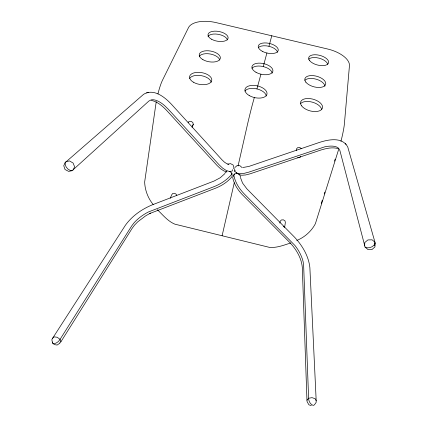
<?xml version="1.0" encoding="UTF-8"?>
<svg xmlns="http://www.w3.org/2000/svg" width="427" height="427" viewBox="0 0 427 427"><rect width="100%" height="100%" fill="white"/><g stroke="black" fill="none" stroke-linecap="round" stroke-linejoin="round"><path stroke-width="0.64" d="M240.47 177.6L242.573 183.092L246.897 188.846L294.619 237.263C302.375 245.642 308.662 256.093 309.874 267.628L316.193 400.782L316.135 402.357L315.307 403.67L314.005 405.148L313.092 405.367C310.269 404.316 308.662 401.172 308.609 398.279L303.65 265.573L303.138 261.788A20.56 8.871 57.6 0 0 295.025 245.584L243.7 193.362C238.992 188.35 235.218 182.276 233.863 175.465L234.279 174.04L236.996 173.367L239.627 174.616L240.62 177.056M364.647 246.011L364.818 242.499L367.919 239.926L372.13 239.819L374.97 242.242L374.959 246.907L371.869 249.63L367.871 249.485L365.112 247.153L339.86 150.405L338.627 148.297A22.476 9.693 -24.4 0 0 324.627 146.861L248.738 172.161L244.084 173.367L239.873 173.682L236.734 173.031L234.786 171.35L234.685 168.644M374.767 245.755L374.97 242.242L347.759 147.005C342.331 136.597 328.288 139.528 319.209 142.495L248.898 166.423L242.872 167.523M228.845 164.368L226.78 163.69L224.447 162.153L221.923 159.751L171.643 104.482C164.886 97.228 153.816 88.079 143.621 94.292L65.144 162.623C64.589 166.413 68.24 170.731 72.099 170.699L148.836 101.076L151.131 99.897A22.401 10.168 52.7 0 1 164.566 105.586L168.323 109.259L219.094 164.785L222.638 168.131L226.289 170.506L229.512 171.51L232.229 171.051L232.651 169.636M59.924 343.116L57.143 345.048L54.4 344.605L52.558 343.105L52.67 342.075M284.622 227.431L285.353 222.574L285.017 220.882L283.357 219.814L281.345 219.985L280.16 221.303L279.866 223.124M256.953 88.912L260.929 74.186M272.218 73.113A10.675 5.471 12.6 0 0 263.245 66.575L266.902 53.017M234.263 182.777L222.104 235.757M236.307 173.736L236.601 172.444M238.063 165.986L246.843 127.235A20.042 0.507 -76.5 0 1 253.078 102.037L254.337 97.553M277.571 52.334A10.179 4.975 12.6 0 0 268.962 46.292L271.764 35.788M234.786 171.35L235.063 170.405M229.646 171.355L231.877 173.138L231.45 174.558C226.961 179.906 220.983 183.813 214.562 186.45L148.447 211.952A20.4 7.739 -33.4 0 0 133.987 222.899L131.66 225.995L60.063 339.353C58.595 341.68 56.033 343.858 53.124 343.666M321.285 203.444L322.273 200.284M324.242 193.97L324.835 192.075M334.512 161.134L335.104 159.239M338.67 149.333L315.393 223.689C311.464 231.215 304.654 237.273 296.776 240.47M170.266 198.235L171.702 194.824L172.721 193.474L174.654 193.282L176.362 194.36L176.687 195.507M192.054 127.241L193.308 124.412L192.812 122.469L190.997 121.279L188.921 121.535L188.179 122.57M65.144 162.623L63.756 165.697L65.053 169.54L68.662 171.387L72.099 170.699M65.534 162.708L66.009 161.657L69.548 160.92L73.118 163.061L74.608 166.813L73.15 169.957M375.157 243.491C373.614 246.923 368.48 249.064 365.112 247.153M224.767 173.72L220.284 177.733L213.97 181.091L152.567 204.73C141.983 209.049 132.162 215.865 125.442 225.205L52.585 338.296L51.843 339.684L52.558 343.105M234.279 174.04L232.699 177.509C233.959 183.888 237.513 189.556 241.917 194.242L289.992 242.701C296.333 249.48 301.467 257.999 302.305 267.409L306.954 400.195L307.146 401.78L308.908 404.823L311.352 405.629M233.313 168.553L233.975 167.469L233.078 164.971L230.484 163.616L227.714 164.203M59.689 342.892L60.89 341.819L132.205 228.248L134.622 225.018L137.734 221.826L145.687 215.832L150.496 213.116L149.829 213.484L215.966 188.045C221.976 185.585 227.58 181.95 231.77 176.943L232.149 175.668L231.877 173.138M192.193 125.96L193.308 124.412M300.741 156.431L299.759 157.574L297.576 157.809M306.954 400.195L308.609 398.279L312.014 397.654L315.163 398.695L316.193 400.782M224.933 173.181L226.764 171.376M52.585 338.296L54.17 336.855L57.271 337.287L60.063 339.353L60.89 341.819M235.058 167.384L237.012 165.628L239.931 165.713L242.088 167.587M290.638 242.995C283.832 245.151 276.787 248.018 269.528 247.388L174.867 224.164C167.747 221.207 162.815 214.877 157.355 209.694M238.794 174.616L241.746 175.241L245.701 174.953L250.121 173.816L320.8 150.058C326.436 148.345 332.58 146.893 338.381 148.687M151.398 100.414C157.467 101.69 162.308 105.923 166.498 110.262L217.162 165.569L220.535 168.745L223.962 170.96L226.993 171.9M283.261 226.406L284.099 226.945M301.478 148.655L299.711 147.47L297.55 147.71L296.263 149.231L296.493 150.501M153.192 204.512C147.988 198.272 144.945 190.127 144.652 182.046L155.7 105.304A19.973 3.101 -77.2 0 1 156.298 101.647M146.584 92.851A30.915 14.038 52.7 0 1 148.457 92.659M345.208 143.632A31.022 13.381 -24.4 0 1 346.116 144.358M157.953 93.903A19.973 3.101 -77.2 0 1 162.436 80.324L188.499 27.606A23.875 11.476 10.3 0 1 216.099 22.615L327.68 49.02A24.019 11.566 14.9 0 1 349.446 65.769L344.392 123.91A20.117 2.124 -75.8 0 1 340.949 141.321M258.244 47.749A10.179 4.975 12.6 0 1 268.962 46.292M244.895 91.1A11.219 6.042 12.5 0 1 256.76 88.869A11.219 6.042 12.5 0 1 266.32 96.011M251.957 68.283A10.675 5.471 12.6 0 1 263.245 66.575M199.27 56.321A10.67 5.434 10.2 0 1 210.292 54.005A10.67 5.434 10.2 0 1 219.761 60.042M207.986 36.354A10.173 4.948 10.5 0 1 218.421 34.336A10.173 4.948 10.5 0 1 227.522 39.935M189.609 78.413A11.219 5.999 9.8 0 1 201.245 75.638A11.219 5.999 9.8 0 1 211.216 82.192M304.857 80.308A10.728 5.476 14.9 0 1 316.418 79.262A10.728 5.476 14.9 0 1 324.91 86.249M308.7 59.193A10.227 4.98 14.7 0 1 319.182 58.205A10.227 4.98 14.7 0 1 327.739 64.237M300.624 103.574A11.278 6.053 15.2 0 1 312.425 102.181A11.278 6.053 15.2 0 1 321.638 109.456M249.203 95.536A11.257 6.026 12.5 0 0 266.944 94.292A11.257 6.026 12.5 0 0 251.802 85.421A11.257 6.026 12.5 0 0 249.203 95.536M262.21 51.251A10.211 4.953 12.6 0 0 278.201 50.546A10.211 4.953 12.6 0 0 264.35 42.935A10.211 4.953 12.6 0 0 262.21 51.251M256.024 72.302A10.707 5.45 12.6 0 0 272.848 71.352A10.707 5.45 12.6 0 0 258.378 63.153A10.707 5.45 12.6 0 0 256.024 72.302M193.319 82.16A11.257 5.983 9.8 0 0 211.595 81.061A11.257 5.983 9.8 0 0 197.103 72.355A11.257 5.983 9.8 0 0 193.319 82.16M202.884 59.636A10.707 5.418 10.2 0 0 220.183 58.814A10.707 5.418 10.2 0 0 206.305 50.765A10.707 5.418 10.2 0 0 202.884 59.636M211.546 39.225A10.205 4.927 10.5 0 0 227.97 38.633A10.205 4.927 10.5 0 0 214.658 31.16A10.205 4.927 10.5 0 0 211.546 39.225M301.595 105.821A11.315 6.031 15.2 0 0 320.656 110.262A11.315 6.031 15.2 0 0 312.377 99.021A11.315 6.031 15.2 0 0 301.595 105.821M305.833 82.128A10.76 5.46 14.9 0 0 323.96 86.35A10.76 5.46 14.9 0 0 316.028 76.086A10.76 5.46 14.9 0 0 305.833 82.128M309.671 60.666A10.259 4.964 14.7 0 0 326.959 64.68A10.259 4.964 14.7 0 0 319.343 55.259A10.259 4.964 14.7 0 0 309.671 60.666"/></g></svg>
